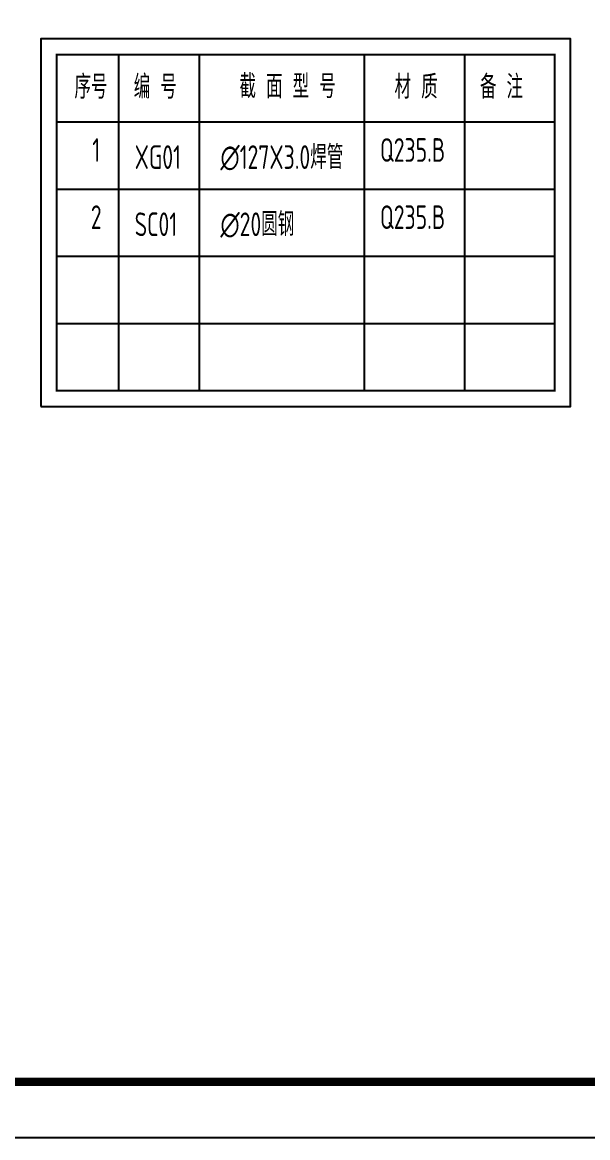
# Model space of a CAD drawing. Extents: x 180850 to 1399066, y 48356 to 327880.
# Drawn here: x 765077 to 779424, y 136382 to 164658 of the extents above; entities that cross this region are included whole.
import ezdxf
from ezdxf.enums import TextEntityAlignment as Align

# ---------------------------------------------------------------- set-up
doc = ezdxf.new("R2010")
doc.units = 0
doc.header["$LTSCALE"] = 1000
for name, color, linetype in [('AXIS', 3, 'Continuous'), ('PUB_TITLE', 4, 'Continuous'), ('TEXT', 7, 'Continuous')]:
    doc.layers.add(name, color=color, linetype=linetype)
doc.styles.add('TSSD_Label', font='tssdeng.shx', dxfattribs={"width": 0.7, "bigfont": 'hztxt.shx'})

msp = doc.modelspace()

# ---------------------------------------------------------------- linework, layer by layer
at = {"layer": 'AXIS'}
for p, q in [((767515.3, 163835.47), (767515.3, 155321.35)), ((769566.85, 163835.47), (769566.85, 155321.35)), ((773752.22, 163835.47), (773752.22, 155321.35)), ((776301.75, 163835.47), (776301.75, 155321.35)), ((765946.22, 162132.65), (778585.28, 162132.65)), ((765946.22, 162132.65), (778585.28, 162132.65)), ((765946.22, 160429.82), (778585.28, 160429.82)), ((765946.22, 160429.82), (778585.28, 160429.82)), ((765946.22, 158727), (778585.28, 158727)), ((765946.22, 158727), (778585.28, 158727)), ((765946.22, 158727), (778585.28, 158727)), ((765946.22, 157024.18), (778585.28, 157024.18))]:
    msp.add_line(p, q, dxfattribs=at)
msp.add_lwpolyline([(765546.22, 154921.35), (778985.28, 154921.35), (778985.28, 164235.47), (765546.22, 164235.47)], close=True, dxfattribs=at)
at = {"layer": 'AXIS', "const_width": 50}
msp.add_lwpolyline([(765946.22, 155321.35), (778585.28, 155321.35), (778585.28, 163835.47), (765946.22, 163835.47)], close=True, dxfattribs=at)
at = {"layer": 'PUB_TITLE'}
msp.add_lwpolyline([(674841.6, 220381.89), (793770.78, 220381.89), (793770.78, 136381.97), (674841.6, 136381.97)], close=True, dxfattribs=at)
at = {"layer": 'PUB_TITLE', "const_width": 212.12}
msp.add_lwpolyline([(678376.95, 137796.11), (678376.95, 218967.75), (792356.64, 218967.75), (792356.64, 137796.11)], close=True, dxfattribs=at)

# ---------------------------------------------------------------- texts
at = {"layer": 'TEXT', "style": 'TSSD_Label', "width": 0.7}
for s, p in [('序号', (766820.45, 162541.36)), ('编 号', (768452.76, 162541.36)), ('截 面 型 号', (771809.82, 162553.87)), ('材 质', (775070.68, 162541.36)), ('备 注', (777237.49, 162541.36)), ('1', (766952.76, 160941.03)), ('Q235.B', (774981.44, 160941.03)), ('2', (766952.76, 159238.2)), ('Q235.B', (774981.44, 159238.2))]:
    msp.add_text(s, height=600, dxfattribs=at).set_placement(p, align=Align.BOTTOM_CENTER)
for s, p in [('XG01', (767928.46, 160941.03)), ('∅127X3.0焊管', (770105.15, 160941.03)), ('SC01', (767928.46, 159238.2)), ('∅20圆钢', (770105.15, 159238.2))]:
    msp.add_text(s, height=600, dxfattribs=at).set_placement(p)

doc.saveas('drawing.dxf')
